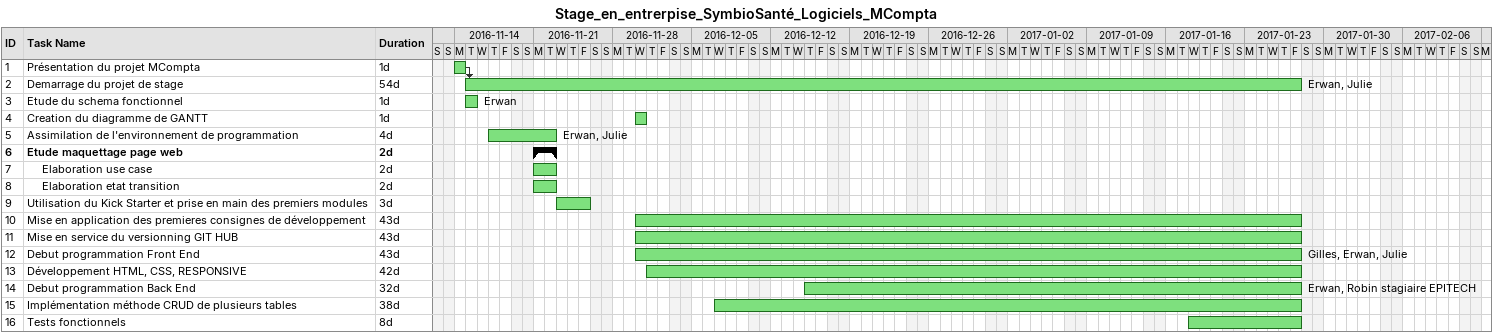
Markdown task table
Stage_en_entrerpise_SymbioSanté_Logiciels_MCompta

| ID | Level | Task | Duration | Start | Finish | Predecessors | Resources |
|---|---|---|---|---|---|---|---|
| 1 | 1 | Présentation du projet MCompta | 1d | 2016-11-14 | 2016-11-14 |  |  |
| 2 | 1 | Demarrage du projet de stage | 54d | 2016-11-15 | 2017-01-27 | 1 | Erwan, Julie |
| 3 | 1 | Etude du schema fonctionnel | 1d | 2016-11-15 | 2016-11-15 |  | Erwan |
| 4 | 1 | Creation du diagramme de GANTT | 1d | 2016-11-30 | 2016-11-30 |  |  |
| 5 | 1 | Assimilation de l'environnement de programmation | 4d | 2016-11-17 | 2016-11-22 |  | Erwan, Julie |
| 6 | 1 | **Etude maquettage page web** | 2d | 2016-11-21 | 2016-11-22 |  |  |
| 7 | 2 | Elaboration use case | 2d | 2016-11-21 | 2016-11-22 |  |  |
| 8 | 2 | Elaboration etat transition | 2d | 2016-11-21 | 2016-11-22 |  |  |
| 9 | 1 | Utilisation du Kick Starter et prise en main des premiers modules | 3d | 2016-11-23 | 2016-11-25 |  |  |
| 10 | 1 | Mise en application des premieres consignes de développement | 43d | 2016-11-30 | 2017-01-27 |  |  |
| 11 | 1 | Mise en service du versionning GIT HUB | 43d | 2016-11-30 | 2017-01-27 |  |  |
| 12 | 1 | Debut programmation Front End | 43d | 2016-11-30 | 2017-01-27 |  | Gilles, Erwan, Julie |
| 13 | 1 | Développement HTML, CSS, RESPONSIVE | 42d | 2016-12-01 | 2017-01-27 |  |  |
| 14 | 1 | Debut programmation Back End | 32d | 2016-12-15 | 2017-01-27 |  | Erwan, Robin stagiaire EPITECH |
| 15 | 1 | Implémentation méthode CRUD de plusieurs tables | 38d | 2016-12-07 | 2017-01-27 |  |  |
| 16 | 1 | Tests fonctionnels | 8d | 2017-01-18 | 2017-01-27 |  |  |
